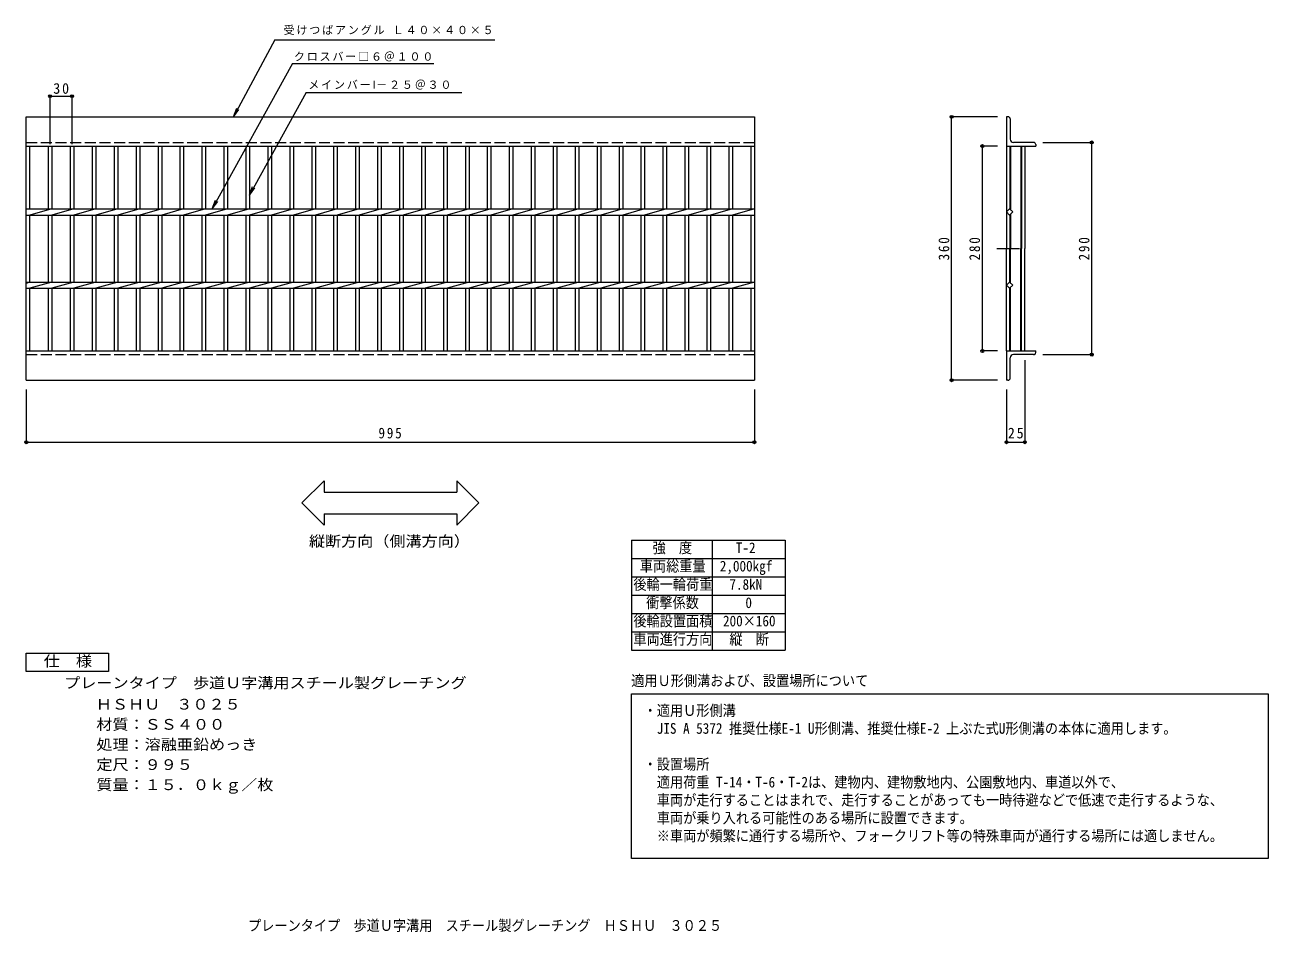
# Model space of a CAD drawing. Units: millimetres, scale not verified. Extents: x -755 to 944, y -681 to 559.
import ezdxf
from ezdxf.enums import TextEntityAlignment as Align

# ---------------------------------------------------------------- set-up
doc = ezdxf.new("R2010")
doc.units = ezdxf.units.MM
doc.header["$LTSCALE"] = 5
doc.header["$PDMODE"] = 32
doc.header["$PDSIZE"] = 4
doc.linetypes.add('DASHED3', pattern=[4, 3, -1])
doc.linetypes.add('DOUBLE_CHAIN2', pattern=[12.8, 9, -1, 0.6, -0.6, 0.6, -1])
for name, color, linetype, lineweight in [('A-1_ピット', 2, 'Continuous', 9), ('A-2_蓋', 3, 'Continuous', 9), ('A-4_寸法', 7, 'Continuous', 9), ('A-5_仕様文', 2, 'Continuous', 9), ('F-4', 2, 'Continuous', 9)]:
    doc.layers.add(name, color=color, linetype=linetype, lineweight=lineweight)
doc.layers.add('F-5', color=7, linetype='Continuous')
doc.styles.add('ＭＳ ゴシック', font='')
doc.styles.get('ＭＳ ゴシック').set_extended_font_data('MS Gothic')

msp = doc.modelspace()

# ---------------------------------------------------------------- linework, layer by layer
at = {"layer": 'A-1_ピット'}
for p, q in [((-753.016, 433.497), (241.985, 433.497)), ((-753.016, 393.497), (-753.016, 433.497)), ((241.985, 433.497), (241.985, 393.497)), ((588.579, 433.497), (586.579, 433.497)), ((586.579, 433.497), (586.579, 393.498)), ((591.579, 430.498), (591.579, 402.998)), ((-753.016, 393.497), (241.985, 393.497)), ((586.579, 393.498), (626.579, 393.498)), ((623.579, 398.497), (596.079, 398.497)), ((626.579, 395.497), (626.579, 393.498)), ((-753.016, 73.497), (-753.016, 113.498)), ((586.579, 113.497), (626.579, 113.497)), ((586.579, 113.497), (586.579, 73.497)), ((591.579, 76.497), (591.579, 103.997)), ((623.579, 108.497), (596.079, 108.497)), ((626.579, 111.497), (626.579, 113.497)), ((-753.016, 73.497), (241.985, 73.497)), ((588.579, 73.497), (586.579, 73.497))]:
    msp.add_line(p, q, dxfattribs=at)
at = {"layer": 'A-1_ピット', "linetype": 'DASHED3'}
for p, q in [((-753.016, 398.497), (241.985, 398.497)), ((-753.016, 108.497), (241.985, 108.497))]:
    msp.add_line(p, q, dxfattribs=at)
at = {"layer": 'A-1_ピット'}
msp.add_lwpolyline([(-753.016, 113.498), (241.985, 113.498), (241.985, 73.497)], dxfattribs=at)
for centre, radius, start, end in [((588.579, 430.498), 3, 0, 90), ((596.079, 402.998), 4.5, 180, 270), ((623.579, 395.497), 3, 0, 90), ((596.079, 103.997), 4.5, 90, 180), ((623.579, 111.497), 3, 270, 0), ((588.579, 76.497), 3, 270, 0)]:
    msp.add_arc(centre, radius, start, end, dxfattribs=at)
at = {"layer": 'A-2_蓋'}
for p, q in [((-753.016, 113.498), (-753.016, 393.497)), ((-748.016, 307.737), (-748.016, 393.497)), ((-723.015, 393.497), (-723.015, 307.737)), ((-718.016, 393.497), (-718.016, 307.737)), ((-693.016, 393.497), (-693.016, 307.737)), ((-688.015, 393.497), (-688.015, 307.737)), ((-663.016, 393.497), (-663.016, 307.737)), ((-658.016, 393.497), (-658.016, 307.737)), ((-633.015, 393.497), (-633.015, 307.737)), ((-628.016, 393.497), (-628.016, 307.737)), ((-603.016, 393.497), (-603.016, 307.737)), ((-598.016, 393.497), (-598.016, 307.737)), ((-573.015, 393.497), (-573.015, 307.737)), ((-568.016, 393.497), (-568.016, 307.737)), ((-543.015, 393.497), (-543.015, 307.737)), ((-538.016, 393.497), (-538.016, 307.737)), ((-513.016, 393.497), (-513.016, 307.737)), ((-508.016, 393.497), (-508.016, 307.737)), ((-483.016, 393.497), (-483.016, 307.737)), ((-478.016, 393.497), (-478.016, 307.737)), ((-453.016, 393.497), (-453.016, 307.737)), ((-448.016, 393.497), (-448.016, 307.737)), ((-423.016, 393.497), (-423.016, 307.737)), ((-418.016, 393.497), (-418.016, 307.737)), ((-393.016, 393.497), (-393.016, 307.737)), ((-388.016, 393.497), (-388.016, 307.737)), ((-363.016, 393.497), (-363.016, 307.737)), ((-358.016, 393.497), (-358.016, 307.737)), ((-333.016, 393.497), (-333.016, 307.737)), ((-328.016, 393.497), (-328.016, 307.737)), ((-303.015, 393.497), (-303.015, 307.737)), ((-298.016, 393.497), (-298.016, 307.737)), ((-273.016, 393.497), (-273.016, 307.737)), ((-268.016, 393.497), (-268.016, 307.737)), ((-243.016, 393.497), (-243.016, 307.737)), ((-238.016, 393.497), (-238.016, 307.737)), ((-213.015, 393.497), (-213.015, 307.737)), ((-208.016, 393.497), (-208.016, 307.737)), ((-183.016, 393.497), (-183.016, 307.737)), ((-178.016, 393.497), (-178.016, 307.737)), ((-153.016, 393.497), (-153.016, 307.737)), ((-148.016, 393.497), (-148.016, 307.737)), ((-123.016, 393.497), (-123.016, 307.737)), ((-118.016, 393.497), (-118.016, 307.737)), ((-93.015, 393.497), (-93.015, 307.737)), ((-88.016, 393.497), (-88.016, 307.737)), ((-63.015, 393.497), (-63.015, 307.737)), ((-58.016, 393.497), (-58.016, 307.737)), ((-33.016, 393.497), (-33.016, 307.737)), ((-28.016, 393.497), (-28.016, 307.737)), ((-3.016, 393.497), (-3.016, 307.737)), ((1.984, 393.497), (1.984, 307.737)), ((26.985, 393.497), (26.985, 307.737)), ((31.984, 393.497), (31.984, 307.737)), ((56.984, 393.497), (56.984, 307.737)), ((61.984, 393.497), (61.984, 307.737)), ((86.985, 393.497), (86.985, 307.737)), ((91.984, 393.497), (91.984, 307.737)), ((116.985, 393.497), (116.985, 307.737)), ((121.984, 393.497), (121.984, 307.737)), ((146.985, 393.497), (146.985, 307.737)), ((151.984, 393.497), (151.984, 307.737)), ((176.984, 393.497), (176.984, 307.737)), ((181.984, 393.497), (181.984, 307.737)), ((206.985, 393.497), (206.985, 307.737)), ((211.984, 393.497), (211.984, 307.737)), ((236.985, 393.497), (236.985, 307.737)), ((241.985, 393.497), (241.985, 113.498)), ((586.579, 393.498), (586.579, 253.497)), ((591.079, 393.498), (591.079, 307.48)), ((592.079, 393.498), (592.079, 306.48)), ((606.079, 393.498), (606.079, 253.497)), ((607.079, 393.498), (607.079, 253.497)), ((611.579, 393.498), (611.579, 253.497)), ((-753.016, 307.737), (241.985, 307.737)), ((-748.016, 307.737), (-753.016, 306.737)), ((-718.016, 307.737), (-748.016, 299.258)), ((-688.015, 307.737), (-718.016, 299.258)), ((-658.016, 307.737), (-688.015, 299.258)), ((-628.016, 307.737), (-658.016, 299.258)), ((-598.016, 307.737), (-628.016, 299.258)), ((-568.016, 307.737), (-598.016, 299.258)), ((-538.016, 307.737), (-568.016, 299.258)), ((-508.016, 307.737), (-538.016, 299.258)), ((-478.016, 307.737), (-508.016, 299.258)), ((-448.016, 307.737), (-478.016, 299.258)), ((-418.016, 307.737), (-448.016, 299.258)), ((-388.016, 307.737), (-418.016, 299.258)), ((-358.016, 307.737), (-388.016, 299.258)), ((-328.016, 307.737), (-358.016, 299.258)), ((-298.016, 307.737), (-328.016, 299.258)), ((-268.015, 307.737), (-298.016, 299.258)), ((-238.016, 307.737), (-268.016, 299.258)), ((-208.016, 307.737), (-238.016, 299.258)), ((-178.016, 307.737), (-208.016, 299.258)), ((-148.016, 307.737), (-178.016, 299.258)), ((-118.016, 307.737), (-148.016, 299.258)), ((-88.016, 307.737), (-118.016, 299.258)), ((-58.015, 307.737), (-88.016, 299.258)), ((-28.015, 307.737), (-58.016, 299.258)), ((1.984, 307.737), (-28.016, 299.258)), ((31.984, 307.737), (1.984, 299.258)), ((61.985, 307.737), (31.984, 299.258)), ((91.984, 307.737), (61.984, 299.258)), ((121.984, 307.737), (91.984, 299.258)), ((151.984, 307.737), (121.984, 299.258)), ((181.985, 307.737), (151.984, 299.258)), ((211.984, 307.737), (181.984, 299.258)), ((241.985, 307.737), (211.984, 299.258)), ((-753.016, 299.258), (241.985, 299.258)), ((-748.016, 207.738), (-748.016, 299.258)), ((-723.015, 299.258), (-723.015, 207.738)), ((-718.016, 299.258), (-718.016, 207.738)), ((-693.016, 299.258), (-693.016, 207.738)), ((-688.015, 299.258), (-688.015, 207.738)), ((-663.016, 299.258), (-663.016, 207.738)), ((-658.016, 299.258), (-658.016, 207.738)), ((-633.015, 299.258), (-633.015, 207.738)), ((-628.016, 299.258), (-628.016, 207.738)), ((-603.016, 299.258), (-603.016, 207.738)), ((-598.016, 299.258), (-598.016, 207.738)), ((-573.015, 299.258), (-573.015, 207.738)), ((-568.016, 299.258), (-568.016, 207.738)), ((-543.015, 299.258), (-543.015, 207.738)), ((-538.016, 299.258), (-538.016, 207.738)), ((-513.016, 299.258), (-513.016, 207.738)), ((-508.016, 299.258), (-508.016, 207.738)), ((-483.016, 299.258), (-483.016, 207.738)), ((-478.016, 299.258), (-478.016, 207.738)), ((-453.016, 299.258), (-453.016, 207.738)), ((-448.016, 299.258), (-448.016, 207.738)), ((-423.016, 299.258), (-423.016, 207.738)), ((-418.016, 299.258), (-418.016, 207.738)), ((-393.016, 299.258), (-393.016, 207.738)), ((-388.016, 299.258), (-388.016, 207.738)), ((-363.016, 299.258), (-363.016, 207.738)), ((-358.016, 299.258), (-358.016, 207.738)), ((-333.016, 299.258), (-333.016, 207.738)), ((-328.016, 299.258), (-328.016, 207.738)), ((-303.015, 299.258), (-303.015, 207.738)), ((-298.016, 299.258), (-298.016, 207.738)), ((-273.016, 299.258), (-273.016, 207.738)), ((-268.016, 299.258), (-268.016, 207.738)), ((-243.016, 299.258), (-243.016, 207.738)), ((-238.016, 299.258), (-238.016, 207.738)), ((-213.015, 299.258), (-213.015, 207.738)), ((-208.016, 299.258), (-208.016, 207.738)), ((-183.016, 299.258), (-183.016, 207.738)), ((-178.016, 299.258), (-178.016, 207.738)), ((-153.016, 299.258), (-153.016, 207.738)), ((-148.016, 299.258), (-148.016, 207.738)), ((-123.016, 299.258), (-123.016, 207.738)), ((-118.016, 299.258), (-118.016, 207.738)), ((-93.015, 299.258), (-93.015, 207.738)), ((-88.016, 299.258), (-88.016, 207.738)), ((-63.015, 299.258), (-63.015, 207.738)), ((-58.016, 299.258), (-58.016, 207.738)), ((-33.016, 299.258), (-33.016, 207.738)), ((-28.016, 299.258), (-28.016, 207.738)), ((-3.016, 299.258), (-3.016, 207.738)), ((1.984, 299.258), (1.984, 207.738)), ((26.985, 299.258), (26.985, 207.738)), ((31.984, 299.258), (31.984, 207.738)), ((56.984, 299.258), (56.984, 207.738)), ((61.984, 299.258), (61.984, 207.738)), ((86.985, 299.258), (86.985, 207.738)), ((91.984, 299.258), (91.984, 207.738)), ((116.985, 299.258), (116.985, 207.738)), ((121.984, 299.258), (121.984, 207.738)), ((146.985, 299.258), (146.985, 207.738)), ((151.984, 299.258), (151.984, 207.738)), ((176.984, 299.258), (176.984, 207.738)), ((181.984, 299.258), (181.984, 207.738)), ((206.985, 299.258), (206.985, 207.738)), ((211.984, 299.258), (211.984, 207.738)), ((236.985, 299.258), (236.985, 257.738)), ((236.985, 299.258), (236.985, 207.738)), ((591.079, 299.509), (591.079, 253.497)), ((592.079, 300.509), (592.079, 253.497)), ((586.579, 113.497), (586.579, 253.497)), ((591.079, 207.48), (591.079, 253.497)), ((592.079, 206.48), (592.079, 253.497)), ((606.079, 113.497), (606.079, 253.497)), ((607.079, 113.497), (607.079, 253.497)), ((611.579, 113.497), (611.579, 253.497)), ((-748.016, 207.738), (-753.016, 205.498)), ((-753.016, 207.738), (241.985, 207.738)), ((-718.016, 207.738), (-748.016, 199.258)), ((-688.015, 207.738), (-718.016, 199.258)), ((-658.016, 207.738), (-688.015, 199.258)), ((-628.016, 207.738), (-658.016, 199.258)), ((-598.016, 207.738), (-628.016, 199.258)), ((-568.016, 207.738), (-598.016, 199.258)), ((-538.016, 207.738), (-568.016, 199.258)), ((-508.016, 207.738), (-538.016, 199.258)), ((-478.016, 207.738), (-508.016, 199.258)), ((-448.016, 207.738), (-478.016, 199.258)), ((-418.016, 207.738), (-448.016, 199.258)), ((-388.016, 207.738), (-418.016, 199.258)), ((-358.016, 207.738), (-388.016, 199.258)), ((-328.016, 207.738), (-358.016, 199.258)), ((-298.016, 207.738), (-328.016, 199.258)), ((-268.015, 207.738), (-298.016, 199.258)), ((-238.016, 207.738), (-268.016, 199.258)), ((-208.016, 207.738), (-238.016, 199.258)), ((-178.016, 207.738), (-208.016, 199.258)), ((-148.016, 207.738), (-178.016, 199.258)), ((-118.016, 207.738), (-148.016, 199.258)), ((-88.016, 207.738), (-118.016, 199.258)), ((-58.015, 207.738), (-88.016, 199.258)), ((-28.015, 207.738), (-58.016, 199.258)), ((1.984, 207.738), (-28.016, 199.258)), ((31.984, 207.738), (1.984, 199.258)), ((61.985, 207.738), (31.984, 199.258)), ((91.984, 207.738), (61.984, 199.258)), ((121.984, 207.738), (91.984, 199.258)), ((151.984, 207.738), (121.984, 199.258)), ((181.985, 207.738), (151.984, 199.258)), ((211.984, 207.738), (181.984, 199.258)), ((241.985, 207.738), (211.984, 199.258)), ((-753.016, 199.258), (241.985, 199.258)), ((-748.016, 113.498), (-748.016, 199.258)), ((-723.015, 199.258), (-723.015, 113.498)), ((-718.016, 199.258), (-718.016, 113.498)), ((-693.016, 199.258), (-693.016, 113.498)), ((-688.015, 199.258), (-688.015, 113.498)), ((-663.016, 199.258), (-663.016, 113.498)), ((-658.016, 199.258), (-658.016, 113.498)), ((-633.015, 199.258), (-633.015, 113.498)), ((-628.016, 199.258), (-628.016, 113.498)), ((-603.016, 199.258), (-603.016, 113.498)), ((-598.016, 199.258), (-598.016, 113.498)), ((-573.015, 199.258), (-573.015, 113.498)), ((-568.016, 199.258), (-568.016, 113.498)), ((-543.015, 199.258), (-543.015, 113.498)), ((-538.016, 199.258), (-538.016, 113.498)), ((-513.016, 199.258), (-513.016, 113.498)), ((-508.016, 199.258), (-508.016, 113.498)), ((-483.016, 199.258), (-483.016, 113.498)), ((-478.016, 199.258), (-478.016, 113.498)), ((-453.016, 199.258), (-453.016, 113.498)), ((-448.016, 199.258), (-448.016, 113.498)), ((-423.016, 199.258), (-423.016, 113.498)), ((-418.016, 199.258), (-418.016, 113.498)), ((-393.016, 199.258), (-393.016, 113.498)), ((-388.016, 199.258), (-388.016, 113.498)), ((-363.016, 199.258), (-363.016, 113.498)), ((-358.016, 199.258), (-358.016, 113.498)), ((-333.016, 199.258), (-333.016, 113.498)), ((-328.016, 199.258), (-328.016, 113.498)), ((-303.015, 199.258), (-303.015, 113.498)), ((-298.016, 199.258), (-298.016, 113.498)), ((-273.016, 199.258), (-273.016, 113.498)), ((-268.016, 199.258), (-268.016, 113.498)), ((-243.016, 199.258), (-243.016, 113.498)), ((-238.016, 199.258), (-238.016, 113.498)), ((-213.015, 199.258), (-213.015, 113.498)), ((-208.016, 199.258), (-208.016, 113.498)), ((-183.016, 199.258), (-183.016, 113.498)), ((-178.016, 199.258), (-178.016, 113.498)), ((-153.016, 199.258), (-153.016, 113.498)), ((-148.016, 199.258), (-148.016, 113.498)), ((-123.016, 199.258), (-123.016, 113.498)), ((-118.016, 199.258), (-118.016, 113.498)), ((-93.015, 199.258), (-93.015, 113.498)), ((-88.016, 199.258), (-88.016, 113.498)), ((-63.015, 199.258), (-63.015, 113.498)), ((-58.016, 199.258), (-58.016, 113.498)), ((-33.016, 199.258), (-33.016, 113.498)), ((-28.016, 199.258), (-28.016, 113.498)), ((-3.016, 199.258), (-3.016, 113.498)), ((1.984, 199.258), (1.984, 113.498)), ((26.985, 199.258), (26.985, 113.498)), ((31.984, 199.258), (31.984, 113.498)), ((56.984, 199.258), (56.984, 113.498)), ((61.984, 199.258), (61.984, 113.498)), ((86.985, 199.258), (86.985, 113.498)), ((91.984, 199.258), (91.984, 113.498)), ((116.985, 199.258), (116.985, 113.498)), ((121.984, 199.258), (121.984, 113.498)), ((146.985, 199.258), (146.985, 113.498)), ((151.984, 199.258), (151.984, 113.498)), ((176.984, 199.258), (176.984, 113.498)), ((181.984, 199.258), (181.984, 113.498)), ((206.985, 199.258), (206.985, 113.498)), ((211.984, 199.258), (211.984, 113.498)), ((236.985, 199.258), (236.985, 113.498)), ((591.079, 113.497), (591.079, 199.51)), ((592.079, 113.497), (592.079, 200.51))]:
    msp.add_line(p, q, dxfattribs=at)
at = {"layer": 'A-2_蓋', "linetype": 'DOUBLE_CHAIN2'}
msp.add_line((573.286, 253.497), (604.138, 253.497), dxfattribs=at)
at = {"layer": 'A-2_蓋'}
for points in [[(595.064, 303.494), (590.821, 299.252), (586.579, 303.494), (590.821, 307.737)], [(595.064, 203.495), (590.821, 207.738), (586.579, 203.495), (590.821, 199.252)]]:
    msp.add_lwpolyline(points, close=True, dxfattribs=at)
at = {"layer": 'A-4_寸法'}
for p, q in [((-413.207, 538.581), (-112.948, 538.581)), ((-389.267, 506.48), (-498.82, 307.737)), ((-389.267, 506.48), (-196.27, 506.48)), ((-720.516, 396.149), (-720.516, 463.218)), ((-720.516, 461.718), (-690.516, 461.718)), ((-690.516, 396.149), (-690.516, 463.218)), ((-370.789, 466.48), (-448.016, 326.382)), ((-370.789, 466.48), (-157.878, 466.48)), ((-469.86, 433.497), (-462.543, 443.632)), ((574.079, 433.497), (509.988, 433.497)), ((511.488, 73.497), (511.488, 433.497)), ((574.079, 393.498), (552.04, 393.498)), ((553.54, 113.497), (553.54, 393.498)), ((636.079, 398.497), (704.553, 398.497)), ((703.053, 108.497), (703.053, 398.497)), ((-448.016, 326.382), (-443.784, 338.144)), ((-448.016, 326.382), (-440.884, 336.647)), ((-498.82, 307.737), (-494.266, 319.378)), ((-498.82, 307.737), (-491.408, 317.803)), ((574.079, 113.497), (552.04, 113.497)), ((636.079, 108.497), (704.553, 108.497)), ((611.579, 100.997), (611.579, -12.649)), ((574.079, 73.497), (509.988, 73.497)), ((-753.016, 60.997), (-753.016, -12.649)), ((241.985, 60.997), (241.985, -12.649)), ((586.579, 60.997), (586.579, -12.649)), ((-753.016, -11.149), (241.985, -11.149)), ((586.579, -11.149), (611.579, -11.149)), ((-346.154, -63.889), (-376.46, -94.196)), ((-346.154, -63.889), (-346.154, -79.196)), ((-164.878, -63.889), (-134.572, -94.196)), ((-164.878, -63.889), (-164.878, -79.196)), ((-346.154, -79.196), (-164.878, -79.196)), ((-376.46, -94.196), (-346.154, -124.502)), ((-134.572, -94.196), (-164.878, -124.502)), ((-346.154, -109.196), (-346.154, -124.502)), ((-346.154, -109.196), (-164.878, -109.196)), ((-164.878, -109.196), (-164.878, -124.502))]:
    msp.add_line(p, q, dxfattribs=at)
msp.add_lwpolyline([(-413.207, 538.581), (-469.86, 433.497), (-465.415, 445.18)], dxfattribs=at)
for p in [(-720.516, 461.718), (-690.516, 461.718), (511.488, 433.497), (553.54, 393.498), (703.053, 398.497), (553.54, 113.497), (703.053, 108.497), (511.488, 73.497), (-753.016, -11.149), (241.985, -11.149), (586.579, -11.149), (611.579, -11.149)]:
    msp.add_point(p, dxfattribs=at)
at = {"layer": 'A-5_仕様文'}
msp.add_lwpolyline([(-753.016, -324.446), (-753.016, -299.446), (-640.516, -299.446), (-640.516, -324.446)], close=True, dxfattribs=at)
at = {"layer": 'F-4'}
for p, q in [((74.119, -145.138), (74.119, -295.138)), ((74.119, -145.138), (284.119, -145.138)), ((184.119, -145.138), (184.119, -295.138)), ((284.119, -145.138), (284.119, -295.138)), ((74.119, -170.138), (284.119, -170.138)), ((74.119, -195.138), (284.119, -195.138)), ((74.119, -220.138), (284.119, -220.138)), ((74.119, -245.138), (284.119, -245.138)), ((74.119, -270.138), (284.119, -270.138)), ((74.119, -295.138), (284.119, -295.138)), ((74.119, -354.745), (944.119, -354.745)), ((944.119, -354.745), (944.119, -580.017))]:
    msp.add_line(p, q, dxfattribs=at)
msp.add_lwpolyline([(944.119, -580.017), (74.119, -580.017), (74.119, -354.745)], dxfattribs=at)

# ---------------------------------------------------------------- texts
at = {"layer": 'A-4_寸法', "char_height": 11, "attachment_point": 7, "style": 'ＭＳ ゴシック'}
for s, insert in [('\\T1.17;受けつばアングル\\~Ｌ４０×４０×５', (-401.392, 545.294)), ('\\T1.17;クロスバー□６＠１００', (-387.305, 509.162)), ('\\T1.17;メインバーΙ－２５＠３０', (-367.681, 470.668))]:
    msp.add_mtext(s, dxfattribs=dict(at, insert=insert))
at = {"layer": 'A-4_寸法', "color": 2, "char_height": 14.66, "attachment_point": 7, "style": 'ＭＳ ゴシック'}
for s, insert in [('\\T1.27;\\W0.95;30', (-716.141, 464.718)), ('\\T1.27;\\W0.9;995', (-271.766, -6.149)), ('\\T1.27;\\W0.95;25', (588.454, -6.149))]:
    msp.add_mtext(s, dxfattribs=dict(at, insert=insert))
at = {"layer": 'A-4_寸法', "color": 2, "char_height": 14.66, "attachment_point": 7, "rotation": 90, "style": 'ＭＳ ゴシック'}
for s, insert in [('\\T1.27;\\W0.9;360', (508.488, 237.247)), ('\\T1.27;\\W0.9;280', (550.54, 237.247)), ('\\T1.27;\\W0.9;290', (700.053, 237.247))]:
    msp.add_mtext(s, dxfattribs=dict(at, insert=insert))
at = {"layer": 'A-5_仕様文', "style": 'ＭＳ ゴシック', "width": 1.1}
for s, p in [('縦断方向（側溝方向）', (-366.766, -158.156)), ('仕\u3000様', (-729.266, -321.946)), ('プレーンタイプ\u3000歩道Ｕ字溝用スチール製グレーチング', (-701.254, -351.705)), ('\u3000\u3000ＨＳＨＵ\u3000３０２５', (-701.971, -380.906)), ('\u3000\u3000材質：ＳＳ４００', (-701.254, -408.406)), ('\u3000\u3000処理：溶融亜鉛めっき', (-701.254, -435.906)), ('\u3000\u3000定尺：９９５', (-701.254, -463.406)), ('\u3000\u3000質量：１５．０ｋｇ／枚', (-701.254, -490.906))]:
    msp.add_text(s, height=14.66, dxfattribs=at).set_placement(p, align=Align.BOTTOM_LEFT)
at = {"layer": 'F-4', "style": 'ＭＳ ゴシック', "width": 0.9}
msp.add_text('プレーンタイプ\u3000歩道Ｕ字溝用\u3000スチール製グレーチング\u3000ＨＳＨＵ\u3000３０２５', height=14.66, dxfattribs=at).set_placement((-449.941, -683.222), align=Align.BOTTOM_LEFT)
at = {"layer": 'F-5', "style": 'ＭＳ ゴシック', "width": 0.9}
for s, p in [('強\u3000度', (102.869, -167.138)), ('T-2', (216.619, -167.138)), ('車両総重量', (85.369, -192.138)), ('2,000kgf', (194.744, -192.138)), ('後輪一輪荷重', (76.619, -217.138)), ('7.8kN', (207.869, -217.138)), ('衝撃係数', (94.119, -242.138)), ('0', (229.744, -242.138)), ('後輪設置面積', (76.619, -267.138)), ('200×160', (199.119, -267.138)), ('車両進行方向', (76.619, -292.138)), ('縦\u3000断', (207.869, -292.138)), ('適用Ｕ形側溝および、設置場所について', (73.677, -348.679)), ('・適用Ｕ形側溝', (90.593, -389.456)), ('\u3000JIS A 5372 推奨仕様E-1 U形側溝、推奨仕様E-2 上ぶた式U形側溝の本体に適用します。', (90.593, -413.926)), ('・設置場所', (90.593, -462.864)), ('\u3000適用荷重 T-14・T-6・T-2は、建物内、建物敷地内、公園敷地内、車道以外で、', (90.593, -487.334)), ('\u3000車両が走行することはまれで、走行することがあっても一時待避などで低速で走行するような、', (90.593, -511.803)), ('\u3000車両が乗り入れる可能性のある場所に設置できます。 ', (90.593, -536.273)), ('\u3000※車両が頻繁に通行する場所や、フォークリフト等の特殊車両が通行する場所には適しません。', (90.593, -560.742))]:
    msp.add_text(s, height=14.66, dxfattribs=at).set_placement(p, align=Align.BOTTOM_LEFT)

doc.saveas('drawing.dxf')
